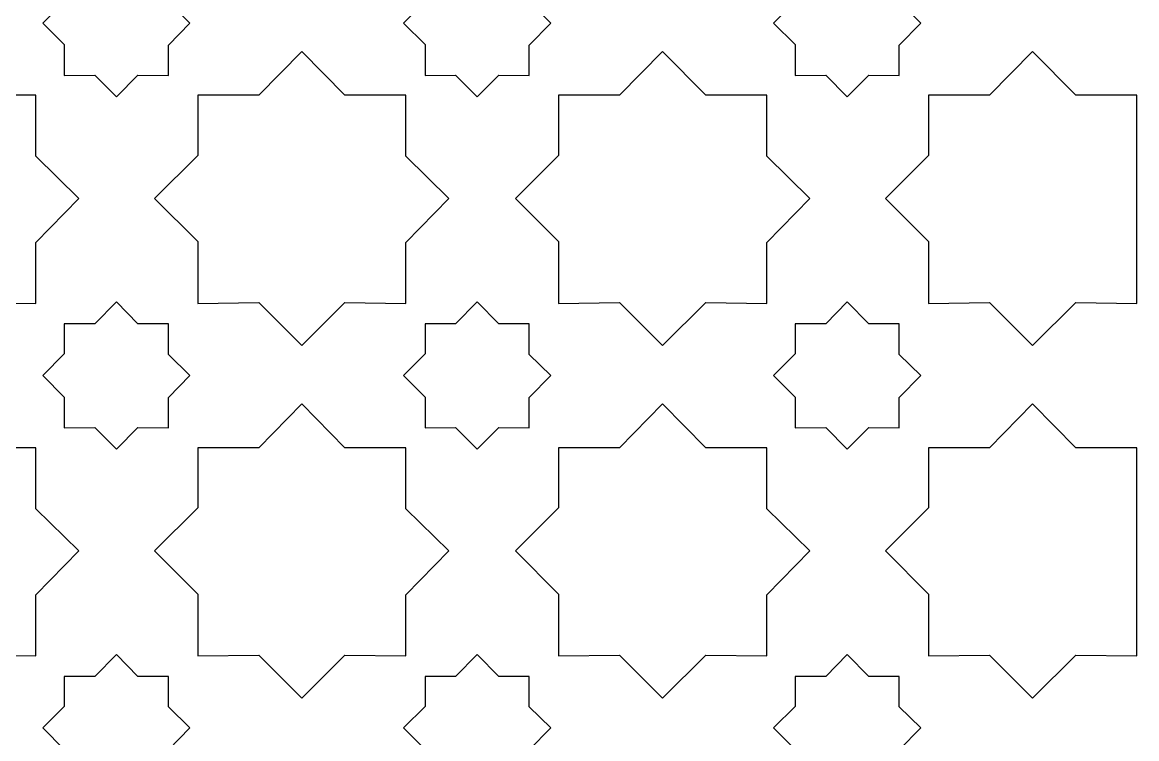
# Model space of a CAD drawing. Header units: centimetres. Extents: x -82 to 82, y -124 to 124.
# Drawn here: x -51.03 to -13.54, y 35.06 to 59.16 of the extents above; entities that cross this region are included whole.
import ezdxf

# ---------------------------------------------------------------- set-up
doc = ezdxf.new("R2010")
doc.units = ezdxf.units.CM
doc.header["$MEASUREMENT"] = 0
doc.layers.add('layer 1', color=7, linetype='Continuous')

msp = doc.modelspace()

# ---------------------------------------------------------------- linework, layer by layer
at = {"layer": 'layer 1', "color": 175}
for points, knots in [([(-49.61516, 59.86146), (-49.61516, 59.86146), (-49.61516, 60.87297), (-49.61516, 60.87297), (-49.61516, 60.87297), (-49.61516, 60.87297), (-48.58995, 60.87297), (-48.58995, 60.87297), (-48.58995, 60.87297), (-48.58995, 60.87297), (-47.86507, 61.61156), (-47.86507, 61.61156), (-47.86507, 61.61156), (-47.86507, 61.61156), (-47.14017, 60.87297), (-47.14017, 60.87297), (-47.14017, 60.87297), (-47.14017, 60.87297), (-46.11498, 60.87297), (-46.11498, 60.87297), (-46.11498, 60.87297), (-46.11498, 60.87297), (-46.11498, 59.84778), (-46.11498, 59.84778), (-46.11498, 59.84778), (-46.11498, 59.84778), (-45.39006, 59.13656), (-45.39006, 59.13656), (-45.39006, 59.13656), (-45.39006, 59.13656), (-46.11498, 58.39795), (-46.11498, 58.39795), (-46.11498, 58.39795), (-46.11498, 58.39795), (-46.11498, 57.37279), (-46.11498, 57.37279), (-46.11498, 57.37279), (-46.11498, 57.37279), (-47.14012, 57.38648), (-47.14012, 57.38648), (-47.14012, 57.38648), (-47.14012, 57.38648), (-47.86507, 56.66156), (-47.86507, 56.66156), (-47.86507, 56.66156), (-47.86507, 56.66156), (-48.58999, 57.38649), (-48.58999, 57.38649), (-48.58999, 57.38649), (-48.58999, 57.38649), (-49.61516, 57.37279), (-49.61516, 57.37279), (-49.61516, 57.37279), (-49.61516, 57.37279), (-49.61516, 58.41166), (-49.61516, 58.41166), (-49.61516, 58.41166), (-49.61516, 58.41166), (-50.34006, 59.13656), (-50.34006, 59.13656), (-50.34006, 59.13656), (-50.34006, 59.13656), (-49.61516, 59.86146), (-49.61516, 59.86146)], [0, 0, 0, 0, 0.05882353, 0.05882353, 0.05882353, 0.05882353, 0.11764706, 0.11764706, 0.11764706, 0.11764706, 0.17647059, 0.17647059, 0.17647059, 0.17647059, 0.23529412, 0.23529412, 0.23529412, 0.23529412, 0.29411765, 0.29411765, 0.29411765, 0.29411765, 0.35294118, 0.35294118, 0.35294118, 0.35294118, 0.41176471, 0.41176471, 0.41176471, 0.41176471, 0.47058824, 0.47058824, 0.47058824, 0.47058824, 0.52941176, 0.52941176, 0.52941176, 0.52941176, 0.58823529, 0.58823529, 0.58823529, 0.58823529, 0.64705882, 0.64705882, 0.64705882, 0.64705882, 0.70588235, 0.70588235, 0.70588235, 0.70588235, 0.76470588, 0.76470588, 0.76470588, 0.76470588, 0.82352941, 0.82352941, 0.82352941, 0.82352941, 0.88235294, 0.88235294, 0.88235294, 0.88235294, 1, 1, 1, 1]), ([(-37.47716, 59.86146), (-37.47716, 59.86146), (-37.47716, 60.87297), (-37.47716, 60.87297), (-37.47716, 60.87297), (-37.47716, 60.87297), (-36.45195, 60.87297), (-36.45195, 60.87297), (-36.45195, 60.87297), (-36.45195, 60.87297), (-35.72707, 61.61156), (-35.72707, 61.61156), (-35.72707, 61.61156), (-35.72707, 61.61156), (-35.00217, 60.87297), (-35.00217, 60.87297), (-35.00217, 60.87297), (-35.00217, 60.87297), (-33.97698, 60.87297), (-33.97698, 60.87297), (-33.97698, 60.87297), (-33.97698, 60.87297), (-33.97698, 59.84778), (-33.97698, 59.84778), (-33.97698, 59.84778), (-33.97698, 59.84778), (-33.25206, 59.13656), (-33.25206, 59.13656), (-33.25206, 59.13656), (-33.25206, 59.13656), (-33.97698, 58.39795), (-33.97698, 58.39795), (-33.97698, 58.39795), (-33.97698, 58.39795), (-33.97698, 57.37279), (-33.97698, 57.37279), (-33.97698, 57.37279), (-33.97698, 57.37279), (-35.00212, 57.38648), (-35.00212, 57.38648), (-35.00212, 57.38648), (-35.00212, 57.38648), (-35.72707, 56.66156), (-35.72707, 56.66156), (-35.72707, 56.66156), (-35.72707, 56.66156), (-36.45199, 57.38649), (-36.45199, 57.38649), (-36.45199, 57.38649), (-36.45199, 57.38649), (-37.47716, 57.37279), (-37.47716, 57.37279), (-37.47716, 57.37279), (-37.47716, 57.37279), (-37.47716, 58.41166), (-37.47716, 58.41166), (-37.47716, 58.41166), (-37.47716, 58.41166), (-38.20206, 59.13656), (-38.20206, 59.13656), (-38.20206, 59.13656), (-38.20206, 59.13656), (-37.47716, 59.86146), (-37.47716, 59.86146)], [0, 0, 0, 0, 0.05882353, 0.05882353, 0.05882353, 0.05882353, 0.11764706, 0.11764706, 0.11764706, 0.11764706, 0.17647059, 0.17647059, 0.17647059, 0.17647059, 0.23529412, 0.23529412, 0.23529412, 0.23529412, 0.29411765, 0.29411765, 0.29411765, 0.29411765, 0.35294118, 0.35294118, 0.35294118, 0.35294118, 0.41176471, 0.41176471, 0.41176471, 0.41176471, 0.47058824, 0.47058824, 0.47058824, 0.47058824, 0.52941176, 0.52941176, 0.52941176, 0.52941176, 0.58823529, 0.58823529, 0.58823529, 0.58823529, 0.64705882, 0.64705882, 0.64705882, 0.64705882, 0.70588235, 0.70588235, 0.70588235, 0.70588235, 0.76470588, 0.76470588, 0.76470588, 0.76470588, 0.82352941, 0.82352941, 0.82352941, 0.82352941, 0.88235294, 0.88235294, 0.88235294, 0.88235294, 1, 1, 1, 1]), ([(-25.03116, 59.86146), (-25.03116, 59.86146), (-25.03116, 60.87297), (-25.03116, 60.87297), (-25.03116, 60.87297), (-25.03116, 60.87297), (-24.00595, 60.87297), (-24.00595, 60.87297), (-24.00595, 60.87297), (-24.00595, 60.87297), (-23.28107, 61.61156), (-23.28107, 61.61156), (-23.28107, 61.61156), (-23.28107, 61.61156), (-22.55617, 60.87297), (-22.55617, 60.87297), (-22.55617, 60.87297), (-22.55617, 60.87297), (-21.53098, 60.87297), (-21.53098, 60.87297), (-21.53098, 60.87297), (-21.53098, 60.87297), (-21.53098, 59.84778), (-21.53098, 59.84778), (-21.53098, 59.84778), (-21.53098, 59.84778), (-20.80606, 59.13656), (-20.80606, 59.13656), (-20.80606, 59.13656), (-20.80606, 59.13656), (-21.53098, 58.39795), (-21.53098, 58.39795), (-21.53098, 58.39795), (-21.53098, 58.39795), (-21.53098, 57.37279), (-21.53098, 57.37279), (-21.53098, 57.37279), (-21.53098, 57.37279), (-22.55612, 57.38648), (-22.55612, 57.38648), (-22.55612, 57.38648), (-22.55612, 57.38648), (-23.28107, 56.66156), (-23.28107, 56.66156), (-23.28107, 56.66156), (-23.28107, 56.66156), (-24.00599, 57.38649), (-24.00599, 57.38649), (-24.00599, 57.38649), (-24.00599, 57.38649), (-25.03116, 57.37279), (-25.03116, 57.37279), (-25.03116, 57.37279), (-25.03116, 57.37279), (-25.03116, 58.41166), (-25.03116, 58.41166), (-25.03116, 58.41166), (-25.03116, 58.41166), (-25.75606, 59.13656), (-25.75606, 59.13656), (-25.75606, 59.13656), (-25.75606, 59.13656), (-25.03116, 59.86146), (-25.03116, 59.86146)], [0, 0, 0, 0, 0.05882353, 0.05882353, 0.05882353, 0.05882353, 0.11764706, 0.11764706, 0.11764706, 0.11764706, 0.17647059, 0.17647059, 0.17647059, 0.17647059, 0.23529412, 0.23529412, 0.23529412, 0.23529412, 0.29411765, 0.29411765, 0.29411765, 0.29411765, 0.35294118, 0.35294118, 0.35294118, 0.35294118, 0.41176471, 0.41176471, 0.41176471, 0.41176471, 0.47058824, 0.47058824, 0.47058824, 0.47058824, 0.52941176, 0.52941176, 0.52941176, 0.52941176, 0.58823529, 0.58823529, 0.58823529, 0.58823529, 0.64705882, 0.64705882, 0.64705882, 0.64705882, 0.70588235, 0.70588235, 0.70588235, 0.70588235, 0.76470588, 0.76470588, 0.76470588, 0.76470588, 0.82352941, 0.82352941, 0.82352941, 0.82352941, 0.88235294, 0.88235294, 0.88235294, 0.88235294, 1, 1, 1, 1]), ([(-57.57378, 54.68559), (-57.57378, 54.68559), (-57.57379, 56.70851), (-57.57379, 56.70851), (-57.57379, 56.70851), (-57.57379, 56.70851), (-55.52348, 56.70851), (-55.52348, 56.70851), (-55.52348, 56.70851), (-55.52348, 56.70851), (-54.07378, 58.18561), (-54.07378, 58.18561), (-54.07378, 58.18561), (-54.07378, 58.18561), (-52.62407, 56.70851), (-52.62407, 56.70851), (-52.62407, 56.70851), (-52.62407, 56.70851), (-50.57379, 56.70851), (-50.57379, 56.70851), (-50.57379, 56.70851), (-50.57379, 56.70851), (-50.57379, 54.65823), (-50.57379, 54.65823), (-50.57379, 54.65823), (-50.57379, 54.65823), (-49.12403, 53.23586), (-49.12403, 53.23586), (-49.12403, 53.23586), (-49.12403, 53.23586), (-50.57379, 51.75872), (-50.57379, 51.75872), (-50.57379, 51.75872), (-50.57379, 51.75872), (-50.57379, 49.70851), (-50.57379, 49.70851), (-50.57379, 49.70851), (-50.57379, 49.70851), (-52.62396, 49.73589), (-52.62396, 49.73589), (-52.62396, 49.73589), (-52.62396, 49.73589), (-54.07378, 48.28612), (-54.07378, 48.28612), (-54.07378, 48.28612), (-54.07378, 48.28612), (-55.52356, 49.7359), (-55.52356, 49.7359), (-55.52356, 49.7359), (-55.52356, 49.7359), (-57.57379, 49.70851), (-57.57379, 49.70851), (-57.57379, 49.70851), (-57.57379, 49.70851), (-57.57379, 51.78613), (-57.57379, 51.78613), (-57.57379, 51.78613), (-57.57379, 51.78613), (-59.02352, 53.23586), (-59.02352, 53.23586), (-59.02352, 53.23586), (-59.02352, 53.23586), (-57.57378, 54.68559), (-57.57378, 54.68559)], [0, 0, 0, 0, 0.05882353, 0.05882353, 0.05882353, 0.05882353, 0.11764706, 0.11764706, 0.11764706, 0.11764706, 0.17647059, 0.17647059, 0.17647059, 0.17647059, 0.23529412, 0.23529412, 0.23529412, 0.23529412, 0.29411765, 0.29411765, 0.29411765, 0.29411765, 0.35294118, 0.35294118, 0.35294118, 0.35294118, 0.41176471, 0.41176471, 0.41176471, 0.41176471, 0.47058824, 0.47058824, 0.47058824, 0.47058824, 0.52941176, 0.52941176, 0.52941176, 0.52941176, 0.58823529, 0.58823529, 0.58823529, 0.58823529, 0.64705882, 0.64705882, 0.64705882, 0.64705882, 0.70588235, 0.70588235, 0.70588235, 0.70588235, 0.76470588, 0.76470588, 0.76470588, 0.76470588, 0.82352941, 0.82352941, 0.82352941, 0.82352941, 0.88235294, 0.88235294, 0.88235294, 0.88235294, 1, 1, 1, 1]), ([(-45.12778, 54.68559), (-45.12778, 54.68559), (-45.12779, 56.70851), (-45.12779, 56.70851), (-45.12779, 56.70851), (-45.12779, 56.70851), (-43.07748, 56.70851), (-43.07748, 56.70851), (-43.07748, 56.70851), (-43.07748, 56.70851), (-41.62778, 58.18561), (-41.62778, 58.18561), (-41.62778, 58.18561), (-41.62778, 58.18561), (-40.17807, 56.70851), (-40.17807, 56.70851), (-40.17807, 56.70851), (-40.17807, 56.70851), (-38.12779, 56.70851), (-38.12779, 56.70851), (-38.12779, 56.70851), (-38.12779, 56.70851), (-38.12779, 54.65823), (-38.12779, 54.65823), (-38.12779, 54.65823), (-38.12779, 54.65823), (-36.67803, 53.23586), (-36.67803, 53.23586), (-36.67803, 53.23586), (-36.67803, 53.23586), (-38.12779, 51.75872), (-38.12779, 51.75872), (-38.12779, 51.75872), (-38.12779, 51.75872), (-38.12779, 49.70851), (-38.12779, 49.70851), (-38.12779, 49.70851), (-38.12779, 49.70851), (-40.17796, 49.73589), (-40.17796, 49.73589), (-40.17796, 49.73589), (-40.17796, 49.73589), (-41.62778, 48.28612), (-41.62778, 48.28612), (-41.62778, 48.28612), (-41.62778, 48.28612), (-43.07756, 49.7359), (-43.07756, 49.7359), (-43.07756, 49.7359), (-43.07756, 49.7359), (-45.12779, 49.70851), (-45.12779, 49.70851), (-45.12779, 49.70851), (-45.12779, 49.70851), (-45.12779, 51.78613), (-45.12779, 51.78613), (-45.12779, 51.78613), (-45.12779, 51.78613), (-46.57752, 53.23586), (-46.57752, 53.23586), (-46.57752, 53.23586), (-46.57752, 53.23586), (-45.12778, 54.68559), (-45.12778, 54.68559)], [0, 0, 0, 0, 0.05882353, 0.05882353, 0.05882353, 0.05882353, 0.11764706, 0.11764706, 0.11764706, 0.11764706, 0.17647059, 0.17647059, 0.17647059, 0.17647059, 0.23529412, 0.23529412, 0.23529412, 0.23529412, 0.29411765, 0.29411765, 0.29411765, 0.29411765, 0.35294118, 0.35294118, 0.35294118, 0.35294118, 0.41176471, 0.41176471, 0.41176471, 0.41176471, 0.47058824, 0.47058824, 0.47058824, 0.47058824, 0.52941176, 0.52941176, 0.52941176, 0.52941176, 0.58823529, 0.58823529, 0.58823529, 0.58823529, 0.64705882, 0.64705882, 0.64705882, 0.64705882, 0.70588235, 0.70588235, 0.70588235, 0.70588235, 0.76470588, 0.76470588, 0.76470588, 0.76470588, 0.82352941, 0.82352941, 0.82352941, 0.82352941, 0.88235294, 0.88235294, 0.88235294, 0.88235294, 1, 1, 1, 1]), ([(-32.98978, 54.68559), (-32.98978, 54.68559), (-32.98979, 56.70851), (-32.98979, 56.70851), (-32.98979, 56.70851), (-32.98979, 56.70851), (-30.93948, 56.70851), (-30.93948, 56.70851), (-30.93948, 56.70851), (-30.93948, 56.70851), (-29.48978, 58.18561), (-29.48978, 58.18561), (-29.48978, 58.18561), (-29.48978, 58.18561), (-28.04007, 56.70851), (-28.04007, 56.70851), (-28.04007, 56.70851), (-28.04007, 56.70851), (-25.98979, 56.70851), (-25.98979, 56.70851), (-25.98979, 56.70851), (-25.98979, 56.70851), (-25.98979, 54.65823), (-25.98979, 54.65823), (-25.98979, 54.65823), (-25.98979, 54.65823), (-24.54003, 53.23586), (-24.54003, 53.23586), (-24.54003, 53.23586), (-24.54003, 53.23586), (-25.98979, 51.75872), (-25.98979, 51.75872), (-25.98979, 51.75872), (-25.98979, 51.75872), (-25.98979, 49.70851), (-25.98979, 49.70851), (-25.98979, 49.70851), (-25.98979, 49.70851), (-28.03996, 49.73589), (-28.03996, 49.73589), (-28.03996, 49.73589), (-28.03996, 49.73589), (-29.48978, 48.28612), (-29.48978, 48.28612), (-29.48978, 48.28612), (-29.48978, 48.28612), (-30.93956, 49.7359), (-30.93956, 49.7359), (-30.93956, 49.7359), (-30.93956, 49.7359), (-32.98979, 49.70851), (-32.98979, 49.70851), (-32.98979, 49.70851), (-32.98979, 49.70851), (-32.98979, 51.78613), (-32.98979, 51.78613), (-32.98979, 51.78613), (-32.98979, 51.78613), (-34.43952, 53.23586), (-34.43952, 53.23586), (-34.43952, 53.23586), (-34.43952, 53.23586), (-32.98978, 54.68559), (-32.98978, 54.68559)], [0, 0, 0, 0, 0.05882353, 0.05882353, 0.05882353, 0.05882353, 0.11764706, 0.11764706, 0.11764706, 0.11764706, 0.17647059, 0.17647059, 0.17647059, 0.17647059, 0.23529412, 0.23529412, 0.23529412, 0.23529412, 0.29411765, 0.29411765, 0.29411765, 0.29411765, 0.35294118, 0.35294118, 0.35294118, 0.35294118, 0.41176471, 0.41176471, 0.41176471, 0.41176471, 0.47058824, 0.47058824, 0.47058824, 0.47058824, 0.52941176, 0.52941176, 0.52941176, 0.52941176, 0.58823529, 0.58823529, 0.58823529, 0.58823529, 0.64705882, 0.64705882, 0.64705882, 0.64705882, 0.70588235, 0.70588235, 0.70588235, 0.70588235, 0.76470588, 0.76470588, 0.76470588, 0.76470588, 0.82352941, 0.82352941, 0.82352941, 0.82352941, 0.88235294, 0.88235294, 0.88235294, 0.88235294, 1, 1, 1, 1]), ([(-13.54379, 49.70851), (-13.54379, 49.70851), (-15.59396, 49.73589), (-15.59396, 49.73589), (-15.59396, 49.73589), (-15.59396, 49.73589), (-17.04378, 48.28612), (-17.04378, 48.28612), (-17.04378, 48.28612), (-17.04378, 48.28612), (-18.49356, 49.7359), (-18.49356, 49.7359), (-18.49356, 49.7359), (-18.49356, 49.7359), (-20.54379, 49.70851), (-20.54379, 49.70851), (-20.54379, 49.70851), (-20.54379, 49.70851), (-20.54379, 51.78613), (-20.54379, 51.78613), (-20.54379, 51.78613), (-20.54379, 51.78613), (-21.99352, 53.23586), (-21.99352, 53.23586), (-21.99352, 53.23586), (-21.99352, 53.23586), (-20.54378, 54.68559), (-20.54378, 54.68559), (-20.54378, 54.68559), (-20.54378, 54.68559), (-20.54379, 56.70851), (-20.54379, 56.70851), (-20.54379, 56.70851), (-20.54379, 56.70851), (-18.49348, 56.70851), (-18.49348, 56.70851), (-18.49348, 56.70851), (-18.49348, 56.70851), (-17.04378, 58.18561), (-17.04378, 58.18561), (-17.04378, 58.18561), (-17.04378, 58.18561), (-15.59407, 56.70851), (-15.59407, 56.70851), (-15.59407, 56.70851), (-15.59407, 56.70851), (-13.54379, 56.70851), (-13.54379, 56.70851), (-13.54379, 56.70851), (-13.54379, 56.70851), (-13.54379, 49.70851), (-13.54379, 49.70851)], [0, 0, 0, 0, 0.07142857, 0.07142857, 0.07142857, 0.07142857, 0.14285714, 0.14285714, 0.14285714, 0.14285714, 0.21428571, 0.21428571, 0.21428571, 0.21428571, 0.28571429, 0.28571429, 0.28571429, 0.28571429, 0.35714286, 0.35714286, 0.35714286, 0.35714286, 0.42857143, 0.42857143, 0.42857143, 0.42857143, 0.5, 0.5, 0.5, 0.5, 0.57142857, 0.57142857, 0.57142857, 0.57142857, 0.64285714, 0.64285714, 0.64285714, 0.64285714, 0.71428571, 0.71428571, 0.71428571, 0.71428571, 0.78571429, 0.78571429, 0.78571429, 0.78571429, 0.85714286, 0.85714286, 0.85714286, 0.85714286, 1, 1, 1, 1]), ([(-49.61516, 48.00576), (-49.61516, 48.00576), (-49.61516, 49.01727), (-49.61516, 49.01727), (-49.61516, 49.01727), (-49.61516, 49.01727), (-48.58995, 49.01727), (-48.58995, 49.01727), (-48.58995, 49.01727), (-48.58995, 49.01727), (-47.86507, 49.75586), (-47.86507, 49.75586), (-47.86507, 49.75586), (-47.86507, 49.75586), (-47.14017, 49.01727), (-47.14017, 49.01727), (-47.14017, 49.01727), (-47.14017, 49.01727), (-46.11498, 49.01727), (-46.11498, 49.01727), (-46.11498, 49.01727), (-46.11498, 49.01727), (-46.11498, 47.99208), (-46.11498, 47.99208), (-46.11498, 47.99208), (-46.11498, 47.99208), (-45.39006, 47.28086), (-45.39006, 47.28086), (-45.39006, 47.28086), (-45.39006, 47.28086), (-46.11498, 46.54225), (-46.11498, 46.54225), (-46.11498, 46.54225), (-46.11498, 46.54225), (-46.11498, 45.51709), (-46.11498, 45.51709), (-46.11498, 45.51709), (-46.11498, 45.51709), (-47.14012, 45.53078), (-47.14012, 45.53078), (-47.14012, 45.53078), (-47.14012, 45.53078), (-47.86507, 44.80586), (-47.86507, 44.80586), (-47.86507, 44.80586), (-47.86507, 44.80586), (-48.58999, 45.53079), (-48.58999, 45.53079), (-48.58999, 45.53079), (-48.58999, 45.53079), (-49.61516, 45.51709), (-49.61516, 45.51709), (-49.61516, 45.51709), (-49.61516, 45.51709), (-49.61516, 46.55596), (-49.61516, 46.55596), (-49.61516, 46.55596), (-49.61516, 46.55596), (-50.34006, 47.28086), (-50.34006, 47.28086), (-50.34006, 47.28086), (-50.34006, 47.28086), (-49.61516, 48.00576), (-49.61516, 48.00576)], [0, 0, 0, 0, 0.05882353, 0.05882353, 0.05882353, 0.05882353, 0.11764706, 0.11764706, 0.11764706, 0.11764706, 0.17647059, 0.17647059, 0.17647059, 0.17647059, 0.23529412, 0.23529412, 0.23529412, 0.23529412, 0.29411765, 0.29411765, 0.29411765, 0.29411765, 0.35294118, 0.35294118, 0.35294118, 0.35294118, 0.41176471, 0.41176471, 0.41176471, 0.41176471, 0.47058824, 0.47058824, 0.47058824, 0.47058824, 0.52941176, 0.52941176, 0.52941176, 0.52941176, 0.58823529, 0.58823529, 0.58823529, 0.58823529, 0.64705882, 0.64705882, 0.64705882, 0.64705882, 0.70588235, 0.70588235, 0.70588235, 0.70588235, 0.76470588, 0.76470588, 0.76470588, 0.76470588, 0.82352941, 0.82352941, 0.82352941, 0.82352941, 0.88235294, 0.88235294, 0.88235294, 0.88235294, 1, 1, 1, 1]), ([(-37.47716, 48.00576), (-37.47716, 48.00576), (-37.47716, 49.01727), (-37.47716, 49.01727), (-37.47716, 49.01727), (-37.47716, 49.01727), (-36.45195, 49.01727), (-36.45195, 49.01727), (-36.45195, 49.01727), (-36.45195, 49.01727), (-35.72707, 49.75586), (-35.72707, 49.75586), (-35.72707, 49.75586), (-35.72707, 49.75586), (-35.00217, 49.01727), (-35.00217, 49.01727), (-35.00217, 49.01727), (-35.00217, 49.01727), (-33.97698, 49.01727), (-33.97698, 49.01727), (-33.97698, 49.01727), (-33.97698, 49.01727), (-33.97698, 47.99208), (-33.97698, 47.99208), (-33.97698, 47.99208), (-33.97698, 47.99208), (-33.25206, 47.28086), (-33.25206, 47.28086), (-33.25206, 47.28086), (-33.25206, 47.28086), (-33.97698, 46.54225), (-33.97698, 46.54225), (-33.97698, 46.54225), (-33.97698, 46.54225), (-33.97698, 45.51709), (-33.97698, 45.51709), (-33.97698, 45.51709), (-33.97698, 45.51709), (-35.00212, 45.53078), (-35.00212, 45.53078), (-35.00212, 45.53078), (-35.00212, 45.53078), (-35.72707, 44.80586), (-35.72707, 44.80586), (-35.72707, 44.80586), (-35.72707, 44.80586), (-36.45199, 45.53079), (-36.45199, 45.53079), (-36.45199, 45.53079), (-36.45199, 45.53079), (-37.47716, 45.51709), (-37.47716, 45.51709), (-37.47716, 45.51709), (-37.47716, 45.51709), (-37.47716, 46.55596), (-37.47716, 46.55596), (-37.47716, 46.55596), (-37.47716, 46.55596), (-38.20206, 47.28086), (-38.20206, 47.28086), (-38.20206, 47.28086), (-38.20206, 47.28086), (-37.47716, 48.00576), (-37.47716, 48.00576)], [0, 0, 0, 0, 0.05882353, 0.05882353, 0.05882353, 0.05882353, 0.11764706, 0.11764706, 0.11764706, 0.11764706, 0.17647059, 0.17647059, 0.17647059, 0.17647059, 0.23529412, 0.23529412, 0.23529412, 0.23529412, 0.29411765, 0.29411765, 0.29411765, 0.29411765, 0.35294118, 0.35294118, 0.35294118, 0.35294118, 0.41176471, 0.41176471, 0.41176471, 0.41176471, 0.47058824, 0.47058824, 0.47058824, 0.47058824, 0.52941176, 0.52941176, 0.52941176, 0.52941176, 0.58823529, 0.58823529, 0.58823529, 0.58823529, 0.64705882, 0.64705882, 0.64705882, 0.64705882, 0.70588235, 0.70588235, 0.70588235, 0.70588235, 0.76470588, 0.76470588, 0.76470588, 0.76470588, 0.82352941, 0.82352941, 0.82352941, 0.82352941, 0.88235294, 0.88235294, 0.88235294, 0.88235294, 1, 1, 1, 1]), ([(-25.03116, 48.00576), (-25.03116, 48.00576), (-25.03116, 49.01727), (-25.03116, 49.01727), (-25.03116, 49.01727), (-25.03116, 49.01727), (-24.00595, 49.01727), (-24.00595, 49.01727), (-24.00595, 49.01727), (-24.00595, 49.01727), (-23.28107, 49.75586), (-23.28107, 49.75586), (-23.28107, 49.75586), (-23.28107, 49.75586), (-22.55617, 49.01727), (-22.55617, 49.01727), (-22.55617, 49.01727), (-22.55617, 49.01727), (-21.53098, 49.01727), (-21.53098, 49.01727), (-21.53098, 49.01727), (-21.53098, 49.01727), (-21.53098, 47.99208), (-21.53098, 47.99208), (-21.53098, 47.99208), (-21.53098, 47.99208), (-20.80606, 47.28086), (-20.80606, 47.28086), (-20.80606, 47.28086), (-20.80606, 47.28086), (-21.53098, 46.54225), (-21.53098, 46.54225), (-21.53098, 46.54225), (-21.53098, 46.54225), (-21.53098, 45.51709), (-21.53098, 45.51709), (-21.53098, 45.51709), (-21.53098, 45.51709), (-22.55612, 45.53078), (-22.55612, 45.53078), (-22.55612, 45.53078), (-22.55612, 45.53078), (-23.28107, 44.80586), (-23.28107, 44.80586), (-23.28107, 44.80586), (-23.28107, 44.80586), (-24.00599, 45.53079), (-24.00599, 45.53079), (-24.00599, 45.53079), (-24.00599, 45.53079), (-25.03116, 45.51709), (-25.03116, 45.51709), (-25.03116, 45.51709), (-25.03116, 45.51709), (-25.03116, 46.55596), (-25.03116, 46.55596), (-25.03116, 46.55596), (-25.03116, 46.55596), (-25.75606, 47.28086), (-25.75606, 47.28086), (-25.75606, 47.28086), (-25.75606, 47.28086), (-25.03116, 48.00576), (-25.03116, 48.00576)], [0, 0, 0, 0, 0.05882353, 0.05882353, 0.05882353, 0.05882353, 0.11764706, 0.11764706, 0.11764706, 0.11764706, 0.17647059, 0.17647059, 0.17647059, 0.17647059, 0.23529412, 0.23529412, 0.23529412, 0.23529412, 0.29411765, 0.29411765, 0.29411765, 0.29411765, 0.35294118, 0.35294118, 0.35294118, 0.35294118, 0.41176471, 0.41176471, 0.41176471, 0.41176471, 0.47058824, 0.47058824, 0.47058824, 0.47058824, 0.52941176, 0.52941176, 0.52941176, 0.52941176, 0.58823529, 0.58823529, 0.58823529, 0.58823529, 0.64705882, 0.64705882, 0.64705882, 0.64705882, 0.70588235, 0.70588235, 0.70588235, 0.70588235, 0.76470588, 0.76470588, 0.76470588, 0.76470588, 0.82352941, 0.82352941, 0.82352941, 0.82352941, 0.88235294, 0.88235294, 0.88235294, 0.88235294, 1, 1, 1, 1]), ([(-57.57378, 42.82989), (-57.57378, 42.82989), (-57.57379, 44.85281), (-57.57379, 44.85281), (-57.57379, 44.85281), (-57.57379, 44.85281), (-55.52348, 44.85281), (-55.52348, 44.85281), (-55.52348, 44.85281), (-55.52348, 44.85281), (-54.07378, 46.32991), (-54.07378, 46.32991), (-54.07378, 46.32991), (-54.07378, 46.32991), (-52.62407, 44.85281), (-52.62407, 44.85281), (-52.62407, 44.85281), (-52.62407, 44.85281), (-50.57379, 44.85281), (-50.57379, 44.85281), (-50.57379, 44.85281), (-50.57379, 44.85281), (-50.57379, 42.80253), (-50.57379, 42.80253), (-50.57379, 42.80253), (-50.57379, 42.80253), (-49.12403, 41.38016), (-49.12403, 41.38016), (-49.12403, 41.38016), (-49.12403, 41.38016), (-50.57379, 39.90302), (-50.57379, 39.90302), (-50.57379, 39.90302), (-50.57379, 39.90302), (-50.57379, 37.85281), (-50.57379, 37.85281), (-50.57379, 37.85281), (-50.57379, 37.85281), (-52.62396, 37.88019), (-52.62396, 37.88019), (-52.62396, 37.88019), (-52.62396, 37.88019), (-54.07378, 36.43042), (-54.07378, 36.43042), (-54.07378, 36.43042), (-54.07378, 36.43042), (-55.52356, 37.8802), (-55.52356, 37.8802), (-55.52356, 37.8802), (-55.52356, 37.8802), (-57.57379, 37.85281), (-57.57379, 37.85281), (-57.57379, 37.85281), (-57.57379, 37.85281), (-57.57379, 39.93043), (-57.57379, 39.93043), (-57.57379, 39.93043), (-57.57379, 39.93043), (-59.02352, 41.38016), (-59.02352, 41.38016), (-59.02352, 41.38016), (-59.02352, 41.38016), (-57.57378, 42.82989), (-57.57378, 42.82989)], [0, 0, 0, 0, 0.05882353, 0.05882353, 0.05882353, 0.05882353, 0.11764706, 0.11764706, 0.11764706, 0.11764706, 0.17647059, 0.17647059, 0.17647059, 0.17647059, 0.23529412, 0.23529412, 0.23529412, 0.23529412, 0.29411765, 0.29411765, 0.29411765, 0.29411765, 0.35294118, 0.35294118, 0.35294118, 0.35294118, 0.41176471, 0.41176471, 0.41176471, 0.41176471, 0.47058824, 0.47058824, 0.47058824, 0.47058824, 0.52941176, 0.52941176, 0.52941176, 0.52941176, 0.58823529, 0.58823529, 0.58823529, 0.58823529, 0.64705882, 0.64705882, 0.64705882, 0.64705882, 0.70588235, 0.70588235, 0.70588235, 0.70588235, 0.76470588, 0.76470588, 0.76470588, 0.76470588, 0.82352941, 0.82352941, 0.82352941, 0.82352941, 0.88235294, 0.88235294, 0.88235294, 0.88235294, 1, 1, 1, 1]), ([(-45.12778, 42.82989), (-45.12778, 42.82989), (-45.12779, 44.85281), (-45.12779, 44.85281), (-45.12779, 44.85281), (-45.12779, 44.85281), (-43.07748, 44.85281), (-43.07748, 44.85281), (-43.07748, 44.85281), (-43.07748, 44.85281), (-41.62778, 46.32991), (-41.62778, 46.32991), (-41.62778, 46.32991), (-41.62778, 46.32991), (-40.17807, 44.85281), (-40.17807, 44.85281), (-40.17807, 44.85281), (-40.17807, 44.85281), (-38.12779, 44.85281), (-38.12779, 44.85281), (-38.12779, 44.85281), (-38.12779, 44.85281), (-38.12779, 42.80253), (-38.12779, 42.80253), (-38.12779, 42.80253), (-38.12779, 42.80253), (-36.67803, 41.38016), (-36.67803, 41.38016), (-36.67803, 41.38016), (-36.67803, 41.38016), (-38.12779, 39.90302), (-38.12779, 39.90302), (-38.12779, 39.90302), (-38.12779, 39.90302), (-38.12779, 37.85281), (-38.12779, 37.85281), (-38.12779, 37.85281), (-38.12779, 37.85281), (-40.17796, 37.88019), (-40.17796, 37.88019), (-40.17796, 37.88019), (-40.17796, 37.88019), (-41.62778, 36.43042), (-41.62778, 36.43042), (-41.62778, 36.43042), (-41.62778, 36.43042), (-43.07756, 37.8802), (-43.07756, 37.8802), (-43.07756, 37.8802), (-43.07756, 37.8802), (-45.12779, 37.85281), (-45.12779, 37.85281), (-45.12779, 37.85281), (-45.12779, 37.85281), (-45.12779, 39.93043), (-45.12779, 39.93043), (-45.12779, 39.93043), (-45.12779, 39.93043), (-46.57752, 41.38016), (-46.57752, 41.38016), (-46.57752, 41.38016), (-46.57752, 41.38016), (-45.12778, 42.82989), (-45.12778, 42.82989)], [0, 0, 0, 0, 0.05882353, 0.05882353, 0.05882353, 0.05882353, 0.11764706, 0.11764706, 0.11764706, 0.11764706, 0.17647059, 0.17647059, 0.17647059, 0.17647059, 0.23529412, 0.23529412, 0.23529412, 0.23529412, 0.29411765, 0.29411765, 0.29411765, 0.29411765, 0.35294118, 0.35294118, 0.35294118, 0.35294118, 0.41176471, 0.41176471, 0.41176471, 0.41176471, 0.47058824, 0.47058824, 0.47058824, 0.47058824, 0.52941176, 0.52941176, 0.52941176, 0.52941176, 0.58823529, 0.58823529, 0.58823529, 0.58823529, 0.64705882, 0.64705882, 0.64705882, 0.64705882, 0.70588235, 0.70588235, 0.70588235, 0.70588235, 0.76470588, 0.76470588, 0.76470588, 0.76470588, 0.82352941, 0.82352941, 0.82352941, 0.82352941, 0.88235294, 0.88235294, 0.88235294, 0.88235294, 1, 1, 1, 1]), ([(-32.98978, 42.82989), (-32.98978, 42.82989), (-32.98979, 44.85281), (-32.98979, 44.85281), (-32.98979, 44.85281), (-32.98979, 44.85281), (-30.93948, 44.85281), (-30.93948, 44.85281), (-30.93948, 44.85281), (-30.93948, 44.85281), (-29.48978, 46.32991), (-29.48978, 46.32991), (-29.48978, 46.32991), (-29.48978, 46.32991), (-28.04007, 44.85281), (-28.04007, 44.85281), (-28.04007, 44.85281), (-28.04007, 44.85281), (-25.98979, 44.85281), (-25.98979, 44.85281), (-25.98979, 44.85281), (-25.98979, 44.85281), (-25.98979, 42.80253), (-25.98979, 42.80253), (-25.98979, 42.80253), (-25.98979, 42.80253), (-24.54003, 41.38016), (-24.54003, 41.38016), (-24.54003, 41.38016), (-24.54003, 41.38016), (-25.98979, 39.90302), (-25.98979, 39.90302), (-25.98979, 39.90302), (-25.98979, 39.90302), (-25.98979, 37.85281), (-25.98979, 37.85281), (-25.98979, 37.85281), (-25.98979, 37.85281), (-28.03996, 37.88019), (-28.03996, 37.88019), (-28.03996, 37.88019), (-28.03996, 37.88019), (-29.48978, 36.43042), (-29.48978, 36.43042), (-29.48978, 36.43042), (-29.48978, 36.43042), (-30.93956, 37.8802), (-30.93956, 37.8802), (-30.93956, 37.8802), (-30.93956, 37.8802), (-32.98979, 37.85281), (-32.98979, 37.85281), (-32.98979, 37.85281), (-32.98979, 37.85281), (-32.98979, 39.93043), (-32.98979, 39.93043), (-32.98979, 39.93043), (-32.98979, 39.93043), (-34.43952, 41.38016), (-34.43952, 41.38016), (-34.43952, 41.38016), (-34.43952, 41.38016), (-32.98978, 42.82989), (-32.98978, 42.82989)], [0, 0, 0, 0, 0.05882353, 0.05882353, 0.05882353, 0.05882353, 0.11764706, 0.11764706, 0.11764706, 0.11764706, 0.17647059, 0.17647059, 0.17647059, 0.17647059, 0.23529412, 0.23529412, 0.23529412, 0.23529412, 0.29411765, 0.29411765, 0.29411765, 0.29411765, 0.35294118, 0.35294118, 0.35294118, 0.35294118, 0.41176471, 0.41176471, 0.41176471, 0.41176471, 0.47058824, 0.47058824, 0.47058824, 0.47058824, 0.52941176, 0.52941176, 0.52941176, 0.52941176, 0.58823529, 0.58823529, 0.58823529, 0.58823529, 0.64705882, 0.64705882, 0.64705882, 0.64705882, 0.70588235, 0.70588235, 0.70588235, 0.70588235, 0.76470588, 0.76470588, 0.76470588, 0.76470588, 0.82352941, 0.82352941, 0.82352941, 0.82352941, 0.88235294, 0.88235294, 0.88235294, 0.88235294, 1, 1, 1, 1]), ([(-13.54379, 37.85281), (-13.54379, 37.85281), (-15.59396, 37.88019), (-15.59396, 37.88019), (-15.59396, 37.88019), (-15.59396, 37.88019), (-17.04378, 36.43042), (-17.04378, 36.43042), (-17.04378, 36.43042), (-17.04378, 36.43042), (-18.49356, 37.8802), (-18.49356, 37.8802), (-18.49356, 37.8802), (-18.49356, 37.8802), (-20.54379, 37.85281), (-20.54379, 37.85281), (-20.54379, 37.85281), (-20.54379, 37.85281), (-20.54379, 39.93043), (-20.54379, 39.93043), (-20.54379, 39.93043), (-20.54379, 39.93043), (-21.99352, 41.38016), (-21.99352, 41.38016), (-21.99352, 41.38016), (-21.99352, 41.38016), (-20.54378, 42.82989), (-20.54378, 42.82989), (-20.54378, 42.82989), (-20.54378, 42.82989), (-20.54379, 44.85281), (-20.54379, 44.85281), (-20.54379, 44.85281), (-20.54379, 44.85281), (-18.49348, 44.85281), (-18.49348, 44.85281), (-18.49348, 44.85281), (-18.49348, 44.85281), (-17.04378, 46.32991), (-17.04378, 46.32991), (-17.04378, 46.32991), (-17.04378, 46.32991), (-15.59407, 44.85281), (-15.59407, 44.85281), (-15.59407, 44.85281), (-15.59407, 44.85281), (-13.54379, 44.85281), (-13.54379, 44.85281), (-13.54379, 44.85281), (-13.54379, 44.85281), (-13.54379, 37.85281), (-13.54379, 37.85281)], [0, 0, 0, 0, 0.07142857, 0.07142857, 0.07142857, 0.07142857, 0.14285714, 0.14285714, 0.14285714, 0.14285714, 0.21428571, 0.21428571, 0.21428571, 0.21428571, 0.28571429, 0.28571429, 0.28571429, 0.28571429, 0.35714286, 0.35714286, 0.35714286, 0.35714286, 0.42857143, 0.42857143, 0.42857143, 0.42857143, 0.5, 0.5, 0.5, 0.5, 0.57142857, 0.57142857, 0.57142857, 0.57142857, 0.64285714, 0.64285714, 0.64285714, 0.64285714, 0.71428571, 0.71428571, 0.71428571, 0.71428571, 0.78571429, 0.78571429, 0.78571429, 0.78571429, 0.85714286, 0.85714286, 0.85714286, 0.85714286, 1, 1, 1, 1]), ([(-49.61516, 36.15006), (-49.61516, 36.15006), (-49.61516, 37.16157), (-49.61516, 37.16157), (-49.61516, 37.16157), (-49.61516, 37.16157), (-48.58995, 37.16157), (-48.58995, 37.16157), (-48.58995, 37.16157), (-48.58995, 37.16157), (-47.86507, 37.90016), (-47.86507, 37.90016), (-47.86507, 37.90016), (-47.86507, 37.90016), (-47.14017, 37.16157), (-47.14017, 37.16157), (-47.14017, 37.16157), (-47.14017, 37.16157), (-46.11498, 37.16157), (-46.11498, 37.16157), (-46.11498, 37.16157), (-46.11498, 37.16157), (-46.11498, 36.13638), (-46.11498, 36.13638), (-46.11498, 36.13638), (-46.11498, 36.13638), (-45.39006, 35.42516), (-45.39006, 35.42516), (-45.39006, 35.42516), (-45.39006, 35.42516), (-46.11498, 34.68655), (-46.11498, 34.68655), (-46.11498, 34.68655), (-46.11498, 34.68655), (-46.11498, 33.66139), (-46.11498, 33.66139), (-46.11498, 33.66139), (-46.11498, 33.66139), (-47.14012, 33.67508), (-47.14012, 33.67508), (-47.14012, 33.67508), (-47.14012, 33.67508), (-47.86507, 32.95016), (-47.86507, 32.95016), (-47.86507, 32.95016), (-47.86507, 32.95016), (-48.58999, 33.67509), (-48.58999, 33.67509), (-48.58999, 33.67509), (-48.58999, 33.67509), (-49.61516, 33.66139), (-49.61516, 33.66139), (-49.61516, 33.66139), (-49.61516, 33.66139), (-49.61516, 34.70026), (-49.61516, 34.70026), (-49.61516, 34.70026), (-49.61516, 34.70026), (-50.34006, 35.42516), (-50.34006, 35.42516), (-50.34006, 35.42516), (-50.34006, 35.42516), (-49.61516, 36.15006), (-49.61516, 36.15006)], [0, 0, 0, 0, 0.05882353, 0.05882353, 0.05882353, 0.05882353, 0.11764706, 0.11764706, 0.11764706, 0.11764706, 0.17647059, 0.17647059, 0.17647059, 0.17647059, 0.23529412, 0.23529412, 0.23529412, 0.23529412, 0.29411765, 0.29411765, 0.29411765, 0.29411765, 0.35294118, 0.35294118, 0.35294118, 0.35294118, 0.41176471, 0.41176471, 0.41176471, 0.41176471, 0.47058824, 0.47058824, 0.47058824, 0.47058824, 0.52941176, 0.52941176, 0.52941176, 0.52941176, 0.58823529, 0.58823529, 0.58823529, 0.58823529, 0.64705882, 0.64705882, 0.64705882, 0.64705882, 0.70588235, 0.70588235, 0.70588235, 0.70588235, 0.76470588, 0.76470588, 0.76470588, 0.76470588, 0.82352941, 0.82352941, 0.82352941, 0.82352941, 0.88235294, 0.88235294, 0.88235294, 0.88235294, 1, 1, 1, 1]), ([(-37.47716, 36.15006), (-37.47716, 36.15006), (-37.47716, 37.16157), (-37.47716, 37.16157), (-37.47716, 37.16157), (-37.47716, 37.16157), (-36.45195, 37.16157), (-36.45195, 37.16157), (-36.45195, 37.16157), (-36.45195, 37.16157), (-35.72707, 37.90016), (-35.72707, 37.90016), (-35.72707, 37.90016), (-35.72707, 37.90016), (-35.00217, 37.16157), (-35.00217, 37.16157), (-35.00217, 37.16157), (-35.00217, 37.16157), (-33.97698, 37.16157), (-33.97698, 37.16157), (-33.97698, 37.16157), (-33.97698, 37.16157), (-33.97698, 36.13638), (-33.97698, 36.13638), (-33.97698, 36.13638), (-33.97698, 36.13638), (-33.25206, 35.42516), (-33.25206, 35.42516), (-33.25206, 35.42516), (-33.25206, 35.42516), (-33.97698, 34.68655), (-33.97698, 34.68655), (-33.97698, 34.68655), (-33.97698, 34.68655), (-33.97698, 33.66139), (-33.97698, 33.66139), (-33.97698, 33.66139), (-33.97698, 33.66139), (-35.00212, 33.67508), (-35.00212, 33.67508), (-35.00212, 33.67508), (-35.00212, 33.67508), (-35.72707, 32.95016), (-35.72707, 32.95016), (-35.72707, 32.95016), (-35.72707, 32.95016), (-36.45199, 33.67509), (-36.45199, 33.67509), (-36.45199, 33.67509), (-36.45199, 33.67509), (-37.47716, 33.66139), (-37.47716, 33.66139), (-37.47716, 33.66139), (-37.47716, 33.66139), (-37.47716, 34.70026), (-37.47716, 34.70026), (-37.47716, 34.70026), (-37.47716, 34.70026), (-38.20206, 35.42516), (-38.20206, 35.42516), (-38.20206, 35.42516), (-38.20206, 35.42516), (-37.47716, 36.15006), (-37.47716, 36.15006)], [0, 0, 0, 0, 0.05882353, 0.05882353, 0.05882353, 0.05882353, 0.11764706, 0.11764706, 0.11764706, 0.11764706, 0.17647059, 0.17647059, 0.17647059, 0.17647059, 0.23529412, 0.23529412, 0.23529412, 0.23529412, 0.29411765, 0.29411765, 0.29411765, 0.29411765, 0.35294118, 0.35294118, 0.35294118, 0.35294118, 0.41176471, 0.41176471, 0.41176471, 0.41176471, 0.47058824, 0.47058824, 0.47058824, 0.47058824, 0.52941176, 0.52941176, 0.52941176, 0.52941176, 0.58823529, 0.58823529, 0.58823529, 0.58823529, 0.64705882, 0.64705882, 0.64705882, 0.64705882, 0.70588235, 0.70588235, 0.70588235, 0.70588235, 0.76470588, 0.76470588, 0.76470588, 0.76470588, 0.82352941, 0.82352941, 0.82352941, 0.82352941, 0.88235294, 0.88235294, 0.88235294, 0.88235294, 1, 1, 1, 1]), ([(-25.03116, 36.15006), (-25.03116, 36.15006), (-25.03116, 37.16157), (-25.03116, 37.16157), (-25.03116, 37.16157), (-25.03116, 37.16157), (-24.00595, 37.16157), (-24.00595, 37.16157), (-24.00595, 37.16157), (-24.00595, 37.16157), (-23.28107, 37.90016), (-23.28107, 37.90016), (-23.28107, 37.90016), (-23.28107, 37.90016), (-22.55617, 37.16157), (-22.55617, 37.16157), (-22.55617, 37.16157), (-22.55617, 37.16157), (-21.53098, 37.16157), (-21.53098, 37.16157), (-21.53098, 37.16157), (-21.53098, 37.16157), (-21.53098, 36.13638), (-21.53098, 36.13638), (-21.53098, 36.13638), (-21.53098, 36.13638), (-20.80606, 35.42516), (-20.80606, 35.42516), (-20.80606, 35.42516), (-20.80606, 35.42516), (-21.53098, 34.68655), (-21.53098, 34.68655), (-21.53098, 34.68655), (-21.53098, 34.68655), (-21.53098, 33.66139), (-21.53098, 33.66139), (-21.53098, 33.66139), (-21.53098, 33.66139), (-22.55612, 33.67508), (-22.55612, 33.67508), (-22.55612, 33.67508), (-22.55612, 33.67508), (-23.28107, 32.95016), (-23.28107, 32.95016), (-23.28107, 32.95016), (-23.28107, 32.95016), (-24.00599, 33.67509), (-24.00599, 33.67509), (-24.00599, 33.67509), (-24.00599, 33.67509), (-25.03116, 33.66139), (-25.03116, 33.66139), (-25.03116, 33.66139), (-25.03116, 33.66139), (-25.03116, 34.70026), (-25.03116, 34.70026), (-25.03116, 34.70026), (-25.03116, 34.70026), (-25.75606, 35.42516), (-25.75606, 35.42516), (-25.75606, 35.42516), (-25.75606, 35.42516), (-25.03116, 36.15006), (-25.03116, 36.15006)], [0, 0, 0, 0, 0.05882353, 0.05882353, 0.05882353, 0.05882353, 0.11764706, 0.11764706, 0.11764706, 0.11764706, 0.17647059, 0.17647059, 0.17647059, 0.17647059, 0.23529412, 0.23529412, 0.23529412, 0.23529412, 0.29411765, 0.29411765, 0.29411765, 0.29411765, 0.35294118, 0.35294118, 0.35294118, 0.35294118, 0.41176471, 0.41176471, 0.41176471, 0.41176471, 0.47058824, 0.47058824, 0.47058824, 0.47058824, 0.52941176, 0.52941176, 0.52941176, 0.52941176, 0.58823529, 0.58823529, 0.58823529, 0.58823529, 0.64705882, 0.64705882, 0.64705882, 0.64705882, 0.70588235, 0.70588235, 0.70588235, 0.70588235, 0.76470588, 0.76470588, 0.76470588, 0.76470588, 0.82352941, 0.82352941, 0.82352941, 0.82352941, 0.88235294, 0.88235294, 0.88235294, 0.88235294, 1, 1, 1, 1])]:
    msp.add_open_spline(points, degree=3, knots=knots, dxfattribs=at)

doc.saveas('drawing.dxf')
